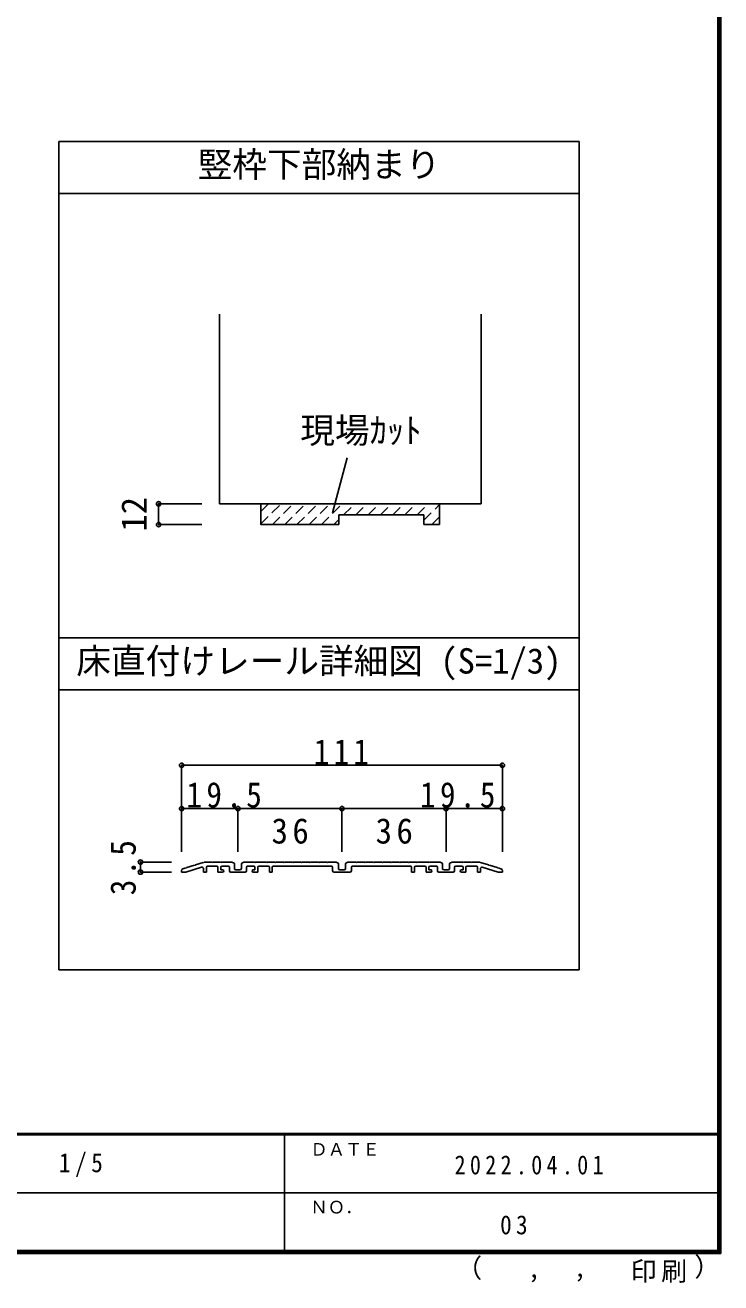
# Model space of a CAD drawing. Units: millimetres at full size, sheet at 1:5, with parts at other scales. Extents: x -973 to 977, y -718 to 696.
# Drawn here: x 576 to 977, y -718 to 8 of the extents above; entities that cross this region are included whole.
import ezdxf
from ezdxf.enums import TextEntityAlignment as Align

# ---------------------------------------------------------------- set-up
doc = ezdxf.new("R2010")
doc.units = ezdxf.units.MM
doc.header["$LTSCALE"] = 5
doc.header["$PDMODE"] = 32
doc.header["$PDSIZE"] = 2.5
doc.linetypes.add('DASHED1', pattern=[1.8, 1.2, -0.6])
for name, color, linetype in [('0-4_枠', 3, 'Continuous'), ('0-A_文字', 3, 'Continuous'), ('0-B_寸法', 7, 'Continuous'), ('0-C_ハッチ', 4, 'Continuous'), ('2-B_ﾊｯﾁ', 3, 'Continuous'), ('F-1_枠', 6, 'Continuous'), ('F-A_文字', 7, 'Continuous')]:
    doc.layers.add(name, color=color, linetype=linetype)
doc.styles.add('ＭＳ ゴシック', font='')
doc.styles.get('ＭＳ ゴシック').set_extended_font_data('MS Gothic')

msp = doc.modelspace()

# ---------------------------------------------------------------- linework, layer by layer
at = {"layer": '0-4_枠'}
for p, q in [((687.48, -158.921), (687.48, -268.304)), ((838.48, -158.921), (838.48, -268.304)), ((687.48, -268.304), (838.48, -268.304)), ((814.48, -268.304), (814.48, -280.304)), ((756.48, -280.304), (756.48, -274.604)), ((805.48, -274.604), (756.48, -274.604)), ((805.48, -280.304), (805.48, -274.604)), ((805.48, -280.304), (814.48, -280.304))]:
    msp.add_line(p, q, dxfattribs=at)
msp.add_lwpolyline([(711.48, -268.304), (711.48, -280.304), (756.48, -280.304)], dxfattribs=at)
at = {"layer": '0-A_文字'}
for p, q in [((594.986, -59.167), (594.986, -537.167)), ((594.986, -59.167), (894.986, -59.167)), ((894.986, -59.167), (894.986, -537.167)), ((594.986, -89.167), (894.986, -89.167)), ((894.986, -345.674), (594.986, -345.674)), ((594.986, -375.692), (894.986, -375.692)), ((594.986, -537.167), (894.986, -537.167))]:
    msp.add_line(p, q, dxfattribs=at)
at = {"layer": '0-A_文字', "color": 7}
msp.add_line((752.722, -273.443), (761.231, -241.687), dxfattribs=at)
at = {"layer": '0-B_寸法', "color": 4}
for p, q in [((652.48, -268.304), (652.48, -280.304)), ((677.48, -268.304), (652.48, -268.304)), ((677.48, -280.304), (652.48, -280.304))]:
    msp.add_line(p, q, dxfattribs=at)
at = {"layer": '0-B_寸法'}
for p in [(652.48, -268.304), (652.48, -280.304)]:
    msp.add_point(p, dxfattribs=at)
at = {"layer": '0-C_ハッチ', "linetype": 'DASHED1'}
for p, q in [((711.48, -272.794), (715.969, -268.304)), ((711.48, -279.865), (723.041, -268.304)), ((718.112, -280.304), (730.112, -268.304)), ((725.183, -280.304), (737.183, -268.304)), ((732.254, -280.304), (744.254, -268.304)), ((739.325, -280.304), (751.325, -268.304)), ((746.396, -280.304), (758.396, -268.304)), ((759.167, -274.604), (765.467, -268.304)), ((766.238, -274.604), (772.538, -268.304)), ((773.309, -274.604), (779.609, -268.304)), ((780.38, -274.604), (786.68, -268.304)), ((787.451, -274.604), (793.751, -268.304)), ((794.522, -274.604), (800.822, -268.304)), ((801.593, -274.604), (807.893, -268.304)), ((805.48, -277.789), (814.48, -268.789)), ((753.467, -280.304), (756.48, -277.291)), ((810.035, -280.304), (814.48, -275.86))]:
    msp.add_line(p, q, dxfattribs=at)
at = {"layer": '2-B_ﾊｯﾁ', "color": 4}
for p, q in [((665.701, -419.168), (665.701, -469.168)), ((665.701, -419.168), (850.701, -419.168)), ((850.701, -419.168), (850.701, -469.168)), ((698.201, -444.168), (665.701, -444.168)), ((758.201, -444.168), (698.201, -444.168)), ((698.201, -444.168), (698.201, -469.168)), ((818.201, -444.168), (758.201, -444.168)), ((758.201, -444.168), (758.201, -469.168)), ((850.701, -444.168), (818.201, -444.168)), ((818.201, -444.168), (818.201, -469.168)), ((642.004, -480.835), (642.004, -475.002)), ((642.004, -475.002), (659.867, -475.002)), ((642.004, -480.835), (659.867, -480.835))]:
    msp.add_line(p, q, dxfattribs=at)
at = {"layer": '2-B_ﾊｯﾁ'}
for p, q in [((666.523, -478.914), (668.233, -478.387)), ((677.288, -478.03), (668.201, -480.835)), ((668.409, -478.563), (668.233, -478.387)), ((668.409, -478.563), (668.742, -478.229)), ((668.742, -478.229), (673.233, -476.843)), ((673.409, -477.02), (673.233, -476.843)), ((673.409, -477.02), (673.742, -476.686)), ((673.742, -476.686), (678.233, -475.3)), ((678.409, -475.476), (678.233, -475.3)), ((678.367, -478.826), (678.367, -480.835)), ((678.409, -475.476), (678.742, -475.143)), ((678.742, -475.143), (679.201, -475.002)), ((683.076, -475.002), (679.201, -475.002)), ((680.034, -478.002), (680.034, -480.835)), ((680.701, -477.335), (686.034, -477.335)), ((683.409, -475.335), (683.076, -475.002)), ((683.409, -475.335), (683.742, -475.002)), ((688.076, -475.002), (683.742, -475.002)), ((686.701, -478.002), (686.701, -480.835)), ((688.409, -475.335), (688.076, -475.002)), ((688.367, -478.002), (688.367, -479.502)), ((688.409, -475.335), (688.742, -475.002)), ((694.757, -475.002), (688.742, -475.002)), ((692.617, -477.335), (689.034, -477.335)), ((693.284, -478.002), (693.284, -480.002)), ((695.951, -475.691), (694.757, -475.002)), ((696.201, -476.124), (696.201, -478.668)), ((700.201, -476.124), (700.201, -478.668)), ((700.451, -475.691), (701.644, -475.002)), ((707.659, -475.002), (701.644, -475.002)), ((703.117, -478.002), (703.117, -480.002)), ((703.784, -477.335), (707.367, -477.335)), ((707.992, -475.335), (707.659, -475.002)), ((707.992, -475.335), (708.326, -475.002)), ((708.034, -478.002), (708.034, -479.502)), ((714.534, -475.002), (708.326, -475.002)), ((709.701, -478.002), (709.701, -480.835)), ((715.701, -477.335), (710.367, -477.335)), ((714.867, -475.335), (714.534, -475.002)), ((714.867, -475.335), (715.201, -475.002)), ((719.534, -475.002), (715.201, -475.002)), ((716.367, -478.002), (716.367, -480.835)), ((718.034, -478.002), (718.034, -480.835)), ((718.701, -477.335), (752.117, -477.335)), ((719.867, -475.335), (719.534, -475.002)), ((719.867, -475.335), (720.201, -475.002)), ((724.534, -475.002), (720.201, -475.002)), ((724.867, -475.335), (724.534, -475.002)), ((724.867, -475.335), (725.201, -475.002)), ((729.534, -475.002), (725.201, -475.002)), ((729.867, -475.335), (729.534, -475.002)), ((729.867, -475.335), (730.201, -475.002)), ((734.534, -475.002), (730.201, -475.002)), ((734.867, -475.335), (734.534, -475.002)), ((734.867, -475.335), (735.201, -475.002)), ((739.534, -475.002), (735.201, -475.002)), ((739.867, -475.335), (739.534, -475.002)), ((739.867, -475.335), (740.201, -475.002)), ((744.534, -475.002), (740.201, -475.002)), ((744.867, -475.335), (744.534, -475.002)), ((744.867, -475.335), (745.201, -475.002)), ((749.534, -475.002), (745.201, -475.002)), ((749.867, -475.335), (749.534, -475.002)), ((749.867, -475.335), (750.201, -475.002)), ((754.757, -475.002), (750.201, -475.002)), ((752.784, -478.002), (752.784, -480.002)), ((755.951, -475.691), (754.757, -475.002)), ((756.201, -476.124), (756.201, -478.668)), ((760.201, -476.124), (760.201, -478.668)), ((760.451, -475.691), (761.644, -475.002)), ((761.644, -475.002), (766.201, -475.002)), ((763.617, -478.002), (763.617, -480.002)), ((797.701, -477.335), (764.284, -477.335)), ((766.534, -475.335), (766.201, -475.002)), ((766.534, -475.335), (766.867, -475.002)), ((766.867, -475.002), (771.201, -475.002)), ((771.534, -475.335), (771.201, -475.002)), ((771.534, -475.335), (771.867, -475.002)), ((771.867, -475.002), (776.201, -475.002)), ((776.534, -475.335), (776.201, -475.002)), ((776.534, -475.335), (776.867, -475.002)), ((776.867, -475.002), (781.201, -475.002)), ((781.534, -475.335), (781.201, -475.002)), ((781.534, -475.335), (781.867, -475.002)), ((781.867, -475.002), (786.201, -475.002)), ((786.534, -475.335), (786.201, -475.002)), ((786.534, -475.335), (786.867, -475.002)), ((786.867, -475.002), (791.201, -475.002)), ((791.534, -475.335), (791.201, -475.002)), ((791.534, -475.335), (791.867, -475.002)), ((791.867, -475.002), (796.201, -475.002)), ((796.534, -475.335), (796.201, -475.002)), ((796.534, -475.335), (796.867, -475.002)), ((796.867, -475.002), (801.201, -475.002)), ((798.367, -478.002), (798.367, -480.835)), ((800.034, -478.002), (800.034, -480.835)), ((800.701, -477.335), (806.034, -477.335)), ((801.534, -475.335), (801.201, -475.002)), ((801.534, -475.335), (801.867, -475.002)), ((801.867, -475.002), (808.076, -475.002)), ((806.701, -478.002), (806.701, -480.835)), ((808.409, -475.335), (808.076, -475.002)), ((808.367, -478.002), (808.367, -479.502)), ((808.409, -475.335), (808.742, -475.002)), ((808.742, -475.002), (814.757, -475.002)), ((812.617, -477.335), (809.034, -477.335)), ((813.284, -478.002), (813.284, -480.002)), ((815.951, -475.691), (814.757, -475.002)), ((816.201, -476.124), (816.201, -478.668)), ((820.201, -476.124), (820.201, -478.668)), ((820.451, -475.691), (821.644, -475.002)), ((821.644, -475.002), (827.659, -475.002)), ((823.117, -478.002), (823.117, -480.002)), ((823.784, -477.335), (827.367, -477.335)), ((827.992, -475.335), (827.659, -475.002)), ((827.992, -475.335), (828.326, -475.002)), ((828.034, -478.002), (828.034, -479.502)), ((828.326, -475.002), (832.659, -475.002)), ((829.701, -478.002), (829.701, -480.835)), ((835.701, -477.335), (830.367, -477.335)), ((832.992, -475.335), (832.659, -475.002)), ((832.992, -475.335), (833.326, -475.002)), ((833.326, -475.002), (837.201, -475.002)), ((836.367, -478.002), (836.367, -480.835)), ((837.659, -475.143), (837.201, -475.002)), ((837.992, -475.476), (837.659, -475.143)), ((837.992, -475.476), (838.168, -475.3)), ((838.034, -478.826), (838.034, -480.835)), ((842.659, -476.686), (838.168, -475.3)), ((839.113, -478.03), (848.201, -480.835)), ((842.992, -477.02), (842.659, -476.686)), ((842.992, -477.02), (843.168, -476.843)), ((847.659, -478.229), (843.168, -476.843)), ((847.992, -478.563), (847.659, -478.229)), ((847.992, -478.563), (848.168, -478.387)), ((849.878, -478.914), (848.168, -478.387)), ((665.701, -480.029), (665.701, -480.835)), ((665.701, -480.835), (668.201, -480.835)), ((680.034, -480.835), (678.367, -480.835)), ((689.367, -480.835), (686.701, -480.835)), ((689.367, -479.502), (688.367, -479.502)), ((694.117, -480.835), (702.284, -480.835)), ((699.367, -479.502), (697.034, -479.502)), ((707.034, -479.502), (708.034, -479.502)), ((707.034, -480.835), (709.701, -480.835)), ((716.367, -480.835), (718.034, -480.835)), ((762.784, -480.835), (753.617, -480.835)), ((757.034, -479.502), (759.367, -479.502)), ((800.034, -480.835), (798.367, -480.835)), ((809.367, -480.835), (806.701, -480.835)), ((809.367, -479.502), (808.367, -479.502)), ((822.284, -480.835), (814.117, -480.835)), ((817.034, -479.502), (819.367, -479.502)), ((827.034, -479.502), (828.034, -479.502)), ((827.034, -480.835), (829.701, -480.835)), ((836.367, -480.835), (838.034, -480.835)), ((850.701, -480.835), (848.201, -480.835)), ((850.701, -480.029), (850.701, -480.835))]:
    msp.add_line(p, q, dxfattribs=at)
for centre, radius, start, end in [((666.867, -480.029), 1.167, 107.15242, 180), ((677.534, -478.826), 0.833, 0, 107.15242), ((680.701, -478.002), 0.667, 90, 180), ((686.034, -478.002), 0.667, 0, 90), ((689.034, -478.002), 0.667, 90, 180), ((692.617, -478.002), 0.667, 0, 90), ((695.701, -476.124), 0.5, 0, 60), ((697.034, -478.668), 0.833, 180, 270), ((699.367, -478.668), 0.833, 270, 0), ((700.701, -476.124), 0.5, 120, 180), ((703.784, -478.002), 0.667, 90, 180), ((707.367, -478.002), 0.667, 0, 90), ((710.367, -478.002), 0.667, 90, 180), ((715.701, -478.002), 0.667, 0, 90), ((718.701, -478.002), 0.667, 90, 180), ((752.117, -478.002), 0.667, 0, 90), ((755.701, -476.124), 0.5, 0, 60), ((757.034, -478.668), 0.833, 180, 270), ((759.367, -478.668), 0.833, 270, 0), ((760.701, -476.124), 0.5, 120, 180), ((764.284, -478.002), 0.667, 90, 180), ((797.701, -478.002), 0.667, 0, 90), ((800.701, -478.002), 0.667, 90, 180), ((806.034, -478.002), 0.667, 0, 90), ((809.034, -478.002), 0.667, 90, 180), ((812.617, -478.002), 0.667, 0, 90), ((815.701, -476.124), 0.5, 0, 60), ((817.034, -478.668), 0.833, 180, 270), ((819.367, -478.668), 0.833, 270, 0), ((820.701, -476.124), 0.5, 120, 180), ((823.784, -478.002), 0.667, 90, 180), ((827.367, -478.002), 0.667, 0, 90), ((830.367, -478.002), 0.667, 90, 180), ((835.701, -478.002), 0.667, 0, 90), ((838.867, -478.826), 0.833, 72.84758, 180), ((849.534, -480.029), 1.167, 0, 72.84758), ((689.367, -480.168), 0.667, 0, 90), ((689.367, -480.168), 0.667, 270, 0), ((694.117, -480.002), 0.833, 180, 270), ((702.284, -480.002), 0.833, 270, 0), ((707.034, -480.168), 0.667, 90, 180), ((707.034, -480.168), 0.667, 180, 270), ((753.617, -480.002), 0.833, 180, 270), ((762.784, -480.002), 0.833, 270, 0), ((809.367, -480.168), 0.667, 0, 90), ((809.367, -480.168), 0.667, 270, 0), ((814.117, -480.002), 0.833, 180, 270), ((822.284, -480.002), 0.833, 270, 0), ((827.034, -480.168), 0.667, 90, 180), ((827.034, -480.168), 0.667, 180, 270)]:
    msp.add_arc(centre, radius, start, end, dxfattribs=at)
at = {"layer": '2-B_ﾊｯﾁ', "color": 7}
for p in [(665.701, -419.168), (850.701, -419.168), (665.701, -444.168), (698.201, -444.168), (758.201, -444.168), (818.201, -444.168), (850.701, -444.168), (642.004, -475.002), (642.004, -480.835)]:
    msp.add_point(p, dxfattribs=at)
at = {"layer": 'F-1_枠'}
for p, q in [((974.986, 695.833), (974.986, -700.833)), ((975.82, 695.833), (975.82, -700.833)), ((976.653, 695.833), (976.653, -700.833)), ((976.653, -631.667), (-973.347, -631.667)), ((976.653, -632.5), (-973.347, -632.5)), ((724.986, -632.5), (724.986, -699.167)), ((1.653, -665.833), (974.986, -665.834)), ((976.653, -699.167), (-973.347, -699.167)), ((976.653, -700), (-973.347, -700)), ((976.653, -700.833), (-973.347, -700.833))]:
    msp.add_line(p, q, dxfattribs=at)

# ---------------------------------------------------------------- texts
at = {"layer": '0-A_文字', "color": 7, "style": 'ＭＳ ゴシック'}
for s, p in [('竪枠下部納まり', (674.986, -84.167)), ('現場ｶｯﾄ', (734.142, -237.644)), ('床直付けレール詳細図 (S=1/3)', (604.986, -370.683))]:
    msp.add_text(s, height=14.66, dxfattribs=at).set_placement(p, align=Align.BOTTOM_LEFT)
at = {"layer": '0-B_寸法', "style": 'ＭＳ ゴシック'}
msp.add_text('12', height=14.66, rotation=90, dxfattribs=at).set_placement((649.98, -284.304), align=Align.BOTTOM_LEFT)
at = {"layer": '2-B_ﾊｯﾁ', "color": 7, "char_height": 14.66, "attachment_point": 7, "style": 'ＭＳ ゴシック'}
for s, insert in [('\\T1.27;\\W0.9;111', (741.951, -418.752)), ('\\T1.28;\\W0.9;19.5', (668.519, -443.752)), ('\\T1.28;\\W0.9;19.5', (803.216, -443.752)), ('\\T1.27;\\W0.95;36', (717.576, -464.585)), ('\\T1.27;\\W0.95;36', (777.576, -464.585))]:
    msp.add_mtext(s, dxfattribs=dict(at, insert=insert))
at = {"layer": '2-B_ﾊｯﾁ', "color": 7, "insert": (639.504, -494.168), "char_height": 14.66, "attachment_point": 7, "rotation": 90, "style": 'ＭＳ ゴシック'}
msp.add_mtext('\\T1.27;\\W0.9;3.5', dxfattribs=at)
at = {"layer": 'F-A_文字', "style": 'ＭＳ ゴシック'}
for s, height, p in [('ＤＡＴＥ', 7.331, (739.986, -646.667)), ('ＮＯ．', 7.331, (739.986, -680.001)), ('（', 11, (823.992, -718.052)), ('）', 11, (961.387, -717.355)), (',', 11, (865.199, -718.052)), (',', 11, (891.686, -717.588))]:
    msp.add_text(s, height=height, dxfattribs=at).set_placement(p, align=Align.BOTTOM_LEFT)
at = {"layer": 'F-A_文字', "char_height": 11, "attachment_point": 7, "style": 'ＭＳ ゴシック'}
for s, insert in [('\\T1.38;\\W0.9;1/5', (594.986, -656.667)), ('\\T1.39;\\W0.85;2022.04.01', (823.111, -655.417)), ('\\T1.36;\\W0.9;03', (849.361, -690.001)), ('\\T1.17;印刷', (924.678, -717.82))]:
    msp.add_mtext(s, dxfattribs=dict(at, insert=insert))

doc.saveas('drawing.dxf')
